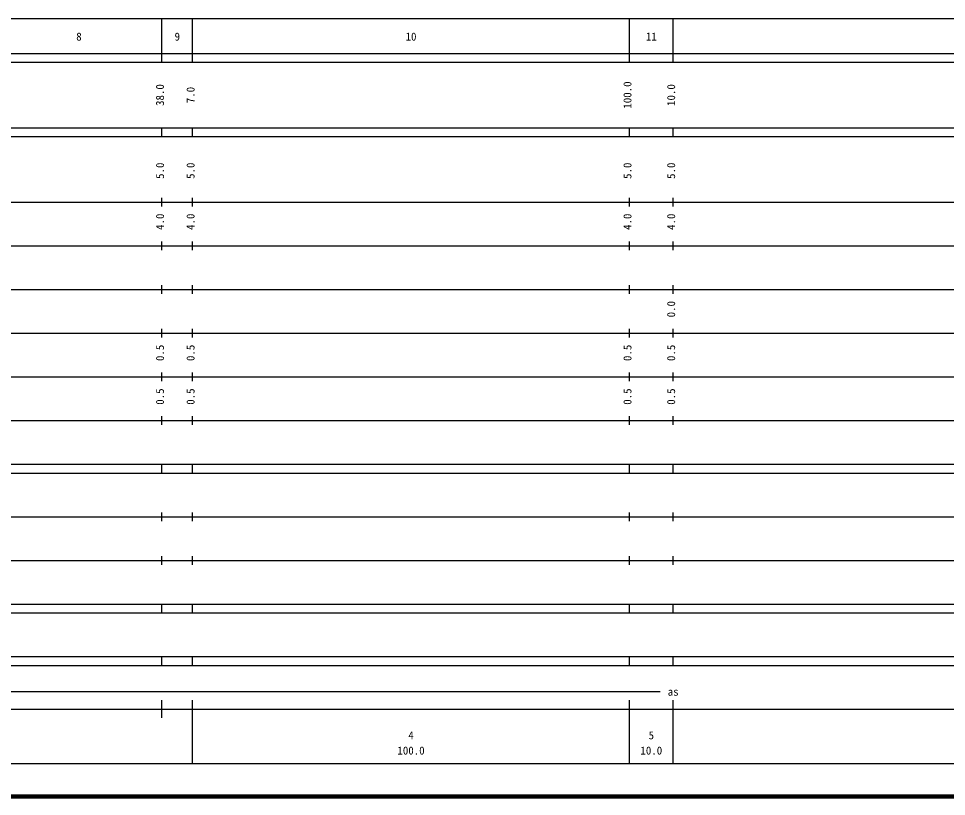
# Model space of a CAD drawing. Units: millimetres on the paper, enlarged 1000 times. Extents: x 40000 to 680000, y 20000 to 380000.
# Drawn here: x 228169 to 440552, y 20000 to 198000 of the extents above; entities that cross this region are included whole.
import ezdxf
from ezdxf.enums import TextEntityAlignment as Align

# ---------------------------------------------------------------- set-up
doc = ezdxf.new("R2010")
doc.units = ezdxf.units.MM
doc.header["$LTSCALE"] = 1000
doc.layers.add('M-TTL', color=2, linetype='Continuous', lineweight=140)
doc.layers.add('M-TTL-BAND', color=7, linetype='Continuous', lineweight=25)
doc.styles.add('ＭＳ ゴシック', font='')
doc.styles.get('ＭＳ ゴシック').set_extended_font_data('MS Gothic')

msp = doc.modelspace()

# ---------------------------------------------------------------- linework, layer by layer
at = {"layer": 'M-TTL'}
msp.add_line((40000, 20000), (680000, 20000), dxfattribs=at)
at = {"layer": 'M-TTL-BAND'}
for p, q in [((68000, 198000), (579000, 198000)), ((261000, 188000), (261000, 198000)), ((268000, 188000), (268000, 198000)), ((368000, 188000), (368000, 198000)), ((378000, 188000), (378000, 198000)), ((40000, 190000), (579000, 190000)), ((40000, 188000), (579000, 188000)), ((40000, 173000), (579000, 173000)), ((261000, 171000), (261000, 173000)), ((268000, 171000), (268000, 173000)), ((368000, 171000), (368000, 173000)), ((378000, 171000), (378000, 173000)), ((40000, 171000), (579000, 171000)), ((40000, 156000), (579000, 156000)), ((261000, 155000), (261000, 157000)), ((268000, 155000), (268000, 157000)), ((368000, 155000), (368000, 157000)), ((378000, 155000), (378000, 157000)), ((261000, 145000), (261000, 147000)), ((268000, 145000), (268000, 147000)), ((368000, 145000), (368000, 147000)), ((378000, 145000), (378000, 147000)), ((46000, 146000), (579000, 146000)), ((52000, 136000), (579000, 136000)), ((261000, 135000), (261000, 137000)), ((268000, 135000), (268000, 137000)), ((368000, 135000), (368000, 137000)), ((378000, 135000), (378000, 137000)), ((46000, 126000), (579000, 126000)), ((261000, 125000), (261000, 127000)), ((268000, 125000), (268000, 127000)), ((368000, 125000), (368000, 127000)), ((378000, 125000), (378000, 127000)), ((261000, 115000), (261000, 117000)), ((268000, 115000), (268000, 117000)), ((368000, 115000), (368000, 117000)), ((378000, 115000), (378000, 117000)), ((52000, 116000), (579000, 116000)), ((261000, 105000), (261000, 107000)), ((268000, 105000), (268000, 107000)), ((368000, 105000), (368000, 107000)), ((378000, 105000), (378000, 107000)), ((46000, 106000), (579000, 106000)), ((40000, 96000), (579000, 96000)), ((261000, 94000), (261000, 96000)), ((268000, 94000), (268000, 96000)), ((368000, 94000), (368000, 96000)), ((378000, 94000), (378000, 96000)), ((40000, 94000), (579000, 94000)), ((261000, 83000), (261000, 85000)), ((268000, 83000), (268000, 85000)), ((368000, 83000), (368000, 85000)), ((378000, 83000), (378000, 85000)), ((49000, 84000), (579000, 84000)), ((261000, 73000), (261000, 75000)), ((268000, 73000), (268000, 75000)), ((368000, 73000), (368000, 75000)), ((378000, 73000), (378000, 75000)), ((40000, 74000), (579000, 74000)), ((40000, 64000), (579000, 64000)), ((261000, 62000), (261000, 64000)), ((268000, 62000), (268000, 64000)), ((368000, 62000), (368000, 64000)), ((378000, 62000), (378000, 64000)), ((40000, 62000), (579000, 62000)), ((40000, 52000), (579000, 52000)), ((261000, 50000), (261000, 52000)), ((268000, 50000), (268000, 52000)), ((368000, 50000), (368000, 52000)), ((378000, 50000), (378000, 52000)), ((40000, 50000), (579000, 50000)), ((136500, 44000), (375000, 44000)), ((261000, 38000), (261000, 42000)), ((268000, 27500), (268000, 42000)), ((368000, 27500), (368000, 42000)), ((378000, 27500), (378000, 42000)), ((40000, 40000), (579000, 40000)), ((68000, 27500), (579000, 27500))]:
    msp.add_line(p, q, dxfattribs=at)

# ---------------------------------------------------------------- texts
at = {"layer": 'M-TTL-BAND', "style": 'ＭＳ ゴシック'}
for s, p in [('8', (242000, 192405)), ('9', (264500, 192405)), ('10', (318000, 192405)), ('11', (373000, 192405)), ('as', (378000, 42500)), ('4', (318000, 32523)), ('5', (373000, 32523)), ('100.0', (318000, 29033)), ('10.0', (373000, 29033))]:
    msp.add_text(s, height=1833, dxfattribs=at).set_placement(p, align=Align.BOTTOM_CENTER)
for s, p in [('38.0', (262000, 180500)), ('100.0', (369000, 180500)), ('10.0', (379000, 180500)), ('7.0', (269000, 180500)), ('5.0', (262000, 163174)), ('5.0', (269000, 163174)), ('5.0', (369000, 163174)), ('5.0', (379000, 163174)), ('4.0', (262000, 151500)), ('4.0', (269000, 151500)), ('4.0', (369000, 151500)), ('4.0', (379000, 151500)), ('0.0', (379000, 131500)), ('0.5', (262000, 121500)), ('0.5', (269000, 121500)), ('0.5', (369000, 121500)), ('0.5', (379000, 121500)), ('0.5', (262000, 111500)), ('0.5', (269000, 111500)), ('0.5', (369000, 111500)), ('0.5', (379000, 111500))]:
    msp.add_text(s, height=1833, rotation=90, dxfattribs=at).set_placement(p, align=Align.BOTTOM_CENTER)

doc.saveas('drawing.dxf')
